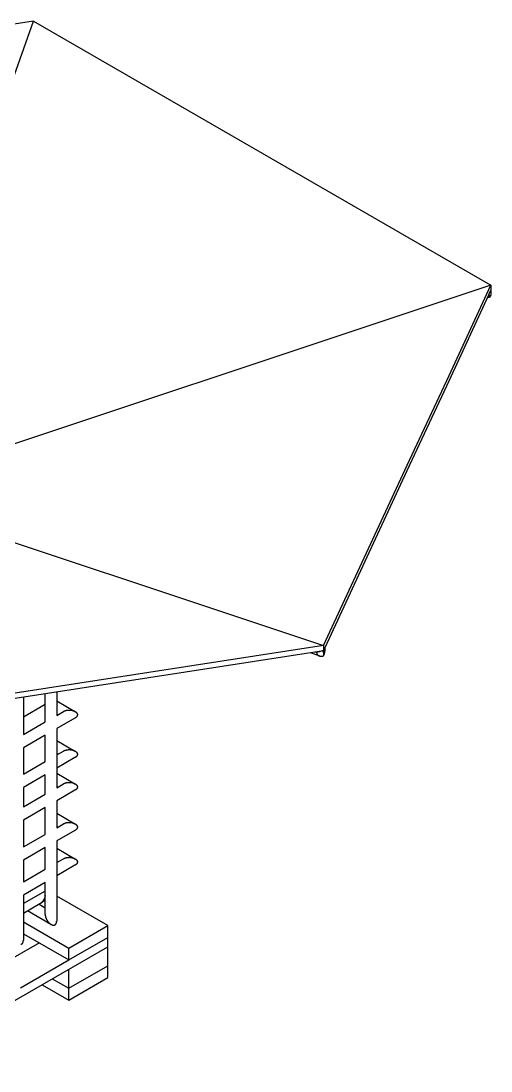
# Model space of a CAD drawing. Header units: millimetres. Extents: x 1.5 to 37.9, y -0.3 to 12.6.
# Drawn here: x 30.014 to 31.655, y 1.55 to 5.218 of the extents above; entities that cross this region are included whole.
import ezdxf

# ---------------------------------------------------------------- set-up
doc = ezdxf.new("R2010")
doc.units = ezdxf.units.MM
doc.layers.add('0.2', color=6, linetype='Continuous', lineweight=15)
doc.layers.add('0.3', color=4, linetype='Continuous', lineweight=20)

msp = doc.modelspace()

# ---------------------------------------------------------------- linework, layer by layer
at = {"layer": '0.2', "lineweight": -3}
for points in [[(30.0222, 2.788), (30.0986, 2.8321)], [(30.0986, 2.1789), (30.0225, 2.135)], [(30.317, 2.0584), (30.1386, 2.1614)], [(30.0222, 2.0712), (30.1807, 1.9797)], [(30.1807, 1.9797), (30.317, 2.0584)], [(30.317, 2.0171), (30.317, 2.0584)], [(30.0225, 2.0298), (30.1807, 1.9384)], [(29.5653, 1.5504), (30.317, 1.9844)], [(30.0786, 1.9979), (29.9453, 1.9209)], [(30.1807, 1.9384), (30.317, 2.0171)], [(30.317, 1.9844), (30.317, 2.0171)], [(30.317, 1.918), (30.317, 1.9844)], [(30.1807, 1.9384), (30.1807, 1.9797)], [(30.0118, 1.8409), (30.1807, 1.9384)], [(30.1807, 1.8393), (30.317, 1.918)], [(30.317, 1.8767), (30.317, 1.918)], [(30.1232, 1.8725), (30.1807, 1.8393)], [(30.1807, 1.8393), (30.1807, 1.9057)], [(30.1807, 1.798), (30.317, 1.8767)], [(30.0875, 1.8519), (30.1807, 1.798)], [(30.1807, 1.798), (30.1807, 1.8393)]]:
    msp.add_lwpolyline(points, dxfattribs=at)
at = {"layer": '0.3', "lineweight": -3}
for points in [[(30.0574, 5.2182), (27.8755, 4.8807)], [(29.5022, 3.652), (30.0574, 5.2182)], [(30.0574, 5.2182), (31.6547, 4.296)], [(31.6547, 4.296), (29.5822, 3.6055)], [(31.0701, 3.0363), (31.3624, 3.6662), (31.5086, 3.9802), (31.6547, 4.296)], [(31.6547, 4.296), (31.6547, 4.2776)], [(31.0758, 3.0303), (31.3624, 3.6477), (31.5086, 3.9617), (31.6475, 4.2621)], [(31.6482, 4.2619), (31.6475, 4.2617)], [(31.6477, 4.2624), (31.6547, 4.2776)], [(31.6482, 4.2619), (31.6482, 4.261), (31.6483, 4.2602), (31.6483, 4.2594), (31.6483, 4.2587), (31.6484, 4.258), (31.6485, 4.2574), (31.6486, 4.2571), (31.6486, 4.2568), (31.6487, 4.2565), (31.6487, 4.2563), (31.6488, 4.256), (31.6488, 4.2558), (31.6489, 4.2556), (31.649, 4.2553), (31.649, 4.2552), (31.6491, 4.2551), (31.6491, 4.2551), (31.6491, 4.255), (31.6492, 4.2549), (31.6492, 4.2548), (31.6493, 4.2547), (31.6493, 4.2546), (31.6494, 4.2546), (31.6494, 4.2545), (31.6494, 4.2544), (31.6495, 4.2544), (31.6495, 4.2544), (31.6495, 4.2544), (31.6495, 4.2543), (31.6496, 4.2543), (31.6496, 4.2543), (31.6496, 4.2542), (31.6496, 4.2542), (31.6497, 4.2542), (31.6497, 4.2542), (31.6497, 4.2542), (31.6497, 4.2541), (31.6498, 4.2541), (31.6498, 4.2541), (31.6498, 4.2541), (31.6498, 4.2541), (31.6499, 4.254), (31.6499, 4.254), (31.6499, 4.254), (31.6499, 4.254), (31.65, 4.254), (31.65, 4.254), (31.65, 4.254), (31.6501, 4.2539), (31.6501, 4.2539), (31.6501, 4.2539)], [(31.6507, 4.254), (31.6507, 4.254), (31.6508, 4.254), (31.6508, 4.254), (31.6508, 4.254), (31.6509, 4.254), (31.6509, 4.254), (31.6509, 4.254), (31.6509, 4.254), (31.651, 4.2541), (31.651, 4.2541), (31.6511, 4.2541), (31.6511, 4.2542), (31.6512, 4.2542), (31.6512, 4.2542), (31.6513, 4.2543), (31.6513, 4.2543), (31.6514, 4.2544), (31.6515, 4.2544), (31.6515, 4.2545), (31.6516, 4.2545), (31.6516, 4.2546), (31.6517, 4.2547), (31.6518, 4.2547), (31.6519, 4.2549), (31.652, 4.255), (31.6521, 4.2552), (31.6523, 4.2553), (31.6524, 4.2555), (31.6525, 4.2557), (31.6526, 4.2559), (31.6529, 4.2563), (31.6531, 4.2568), (31.6534, 4.2572), (31.6537, 4.2578), (31.6539, 4.2583), (31.6542, 4.2589), (31.6547, 4.2601)], [(31.6539, 4.2759), (31.6539, 4.2758), (31.654, 4.2751), (31.6541, 4.2745), (31.6542, 4.2739), (31.6544, 4.2728), (31.6547, 4.2718)], [(31.6547, 4.2718), (31.6547, 4.2601)], [(31.6507, 4.254), (31.6426, 4.2513)], [(29.5527, 3.5426), (31.0701, 3.0363)], [(31.0701, 3.0363), (29.9791, 2.8675), (29.4354, 2.7832), (28.8881, 2.6988)], [(31.0701, 3.0179), (29.9791, 2.8491), (29.4354, 2.7648), (28.8881, 2.6803)], [(31.0552, 3.0005), (31.0245, 3.0108)], [(31.0459, 3.0124), (31.0424, 3.0136)], [(31.0669, 3.0182), (31.0616, 3.0166), (31.0564, 3.0151), (31.0459, 3.0124)], [(31.0459, 3.0124), (31.0459, 3.012), (31.0459, 3.0115), (31.046, 3.0111), (31.046, 3.0109), (31.046, 3.0107), (31.046, 3.0104), (31.0461, 3.0102), (31.0461, 3.01), (31.0462, 3.0098), (31.0462, 3.0096), (31.0463, 3.0094), (31.0463, 3.0092), (31.0464, 3.009), (31.0464, 3.0088), (31.0465, 3.0086), (31.0466, 3.0084), (31.0466, 3.0082), (31.0467, 3.008), (31.0468, 3.0078), (31.0469, 3.0076), (31.0469, 3.0074), (31.047, 3.0072), (31.0471, 3.0071), (31.0472, 3.0069), (31.0473, 3.0067), (31.0474, 3.0065), (31.0475, 3.0063), (31.0476, 3.0061), (31.0477, 3.006), (31.0479, 3.0058), (31.048, 3.0056), (31.0481, 3.0055), (31.0482, 3.0053), (31.0484, 3.0051), (31.0485, 3.005), (31.0486, 3.0048), (31.0488, 3.0046), (31.0489, 3.0045), (31.049, 3.0043), (31.0493, 3.004), (31.0496, 3.0037), (31.05, 3.0034), (31.0503, 3.0032), (31.0506, 3.0029), (31.051, 3.0026), (31.0514, 3.0024), (31.0517, 3.0021), (31.0521, 3.0019), (31.0525, 3.0017), (31.053, 3.0014), (31.0535, 3.0012), (31.054, 3.001), (31.0545, 3.0008), (31.055, 3.0006)], [(31.0669, 3.0182), (31.0671, 3.0177), (31.0672, 3.0173), (31.0674, 3.0169), (31.0676, 3.0165), (31.0677, 3.0161), (31.0679, 3.0157), (31.0681, 3.0153), (31.0683, 3.0149), (31.0687, 3.0142), (31.0692, 3.0135), (31.07, 3.0121)], [(31.0688, 3.0188), (31.0673, 3.0183)], [(31.0701, 3.0179), (31.0691, 3.0182)], [(31.07, 3.0004), (31.0703, 3.001), (31.0706, 3.0016), (31.0709, 3.0022), (31.0712, 3.0029), (31.0715, 3.0037), (31.0718, 3.0044), (31.0724, 3.0061), (31.073, 3.0079), (31.0735, 3.0098), (31.0741, 3.0118), (31.0745, 3.014), (31.075, 3.0161), (31.0753, 3.0182), (31.0757, 3.0203), (31.0759, 3.0223), (31.0761, 3.0244), (31.0763, 3.0264), (31.0764, 3.0283), (31.0764, 3.0301)], [(31.07, 3.0121), (31.0708, 3.0194)], [(31.07, 3.0121), (31.07, 3.0004)], [(31.0701, 3.0363), (31.0701, 3.0179)], [(31.0701, 3.0179), (31.0709, 3.0198)], [(31.0712, 3.0204), (31.0758, 3.0303)], [(31.0552, 3.0005), (31.0556, 3.0004), (31.056, 3.0003), (31.0565, 3.0001), (31.0569, 3), (31.0573, 2.9999), (31.0578, 2.9998), (31.0582, 2.9998), (31.0587, 2.9997), (31.0591, 2.9996), (31.0596, 2.9996), (31.06, 2.9995), (31.0605, 2.9995), (31.061, 2.9995), (31.0614, 2.9994), (31.0624, 2.9994), (31.0633, 2.9994), (31.0643, 2.9995), (31.0652, 2.9996), (31.0662, 2.9997), (31.0672, 2.9998), (31.0681, 3), (31.0691, 3.0002), (31.07, 3.0004)], [(30.0986, 2.7696), (30.0986, 2.8676)], [(30.1386, 2.8738), (30.1386, 2.7927)], [(30.0222, 2.8558), (30.0222, 2.7254)], [(30.1389, 2.8432), (30.2025, 2.8065)], [(30.1386, 2.7927), (30.1625, 2.8065)], [(30.1425, 2.7949), (30.1388, 2.7971)], [(30.1626, 2.8065), (30.1633, 2.8069), (30.164, 2.8073), (30.1648, 2.8076), (30.1655, 2.808), (30.1663, 2.8083), (30.1671, 2.8086), (30.1679, 2.8089), (30.1687, 2.8092), (30.1696, 2.8094), (30.1704, 2.8097), (30.1713, 2.8099), (30.1721, 2.8101), (30.173, 2.8103), (30.1739, 2.8105), (30.1747, 2.8106), (30.1756, 2.8108), (30.1765, 2.8109), (30.1773, 2.811), (30.1782, 2.8111), (30.1791, 2.8111), (30.1799, 2.8112), (30.1808, 2.8112), (30.1817, 2.8113), (30.1825, 2.8113)], [(30.1825, 2.8113), (30.1834, 2.8113), (30.1843, 2.8112), (30.1851, 2.8112), (30.186, 2.8111), (30.1869, 2.8111), (30.1877, 2.811), (30.1886, 2.8109), (30.1895, 2.8108), (30.1903, 2.8106), (30.1912, 2.8105), (30.1921, 2.8103), (30.193, 2.8101), (30.1938, 2.8099), (30.1947, 2.8097), (30.1955, 2.8094), (30.1964, 2.8092), (30.1972, 2.8089), (30.198, 2.8086), (30.1988, 2.8083), (30.1996, 2.808), (30.2003, 2.8076), (30.2011, 2.8073), (30.2018, 2.8069), (30.2025, 2.8065), (30.2032, 2.8061), (30.2038, 2.8057), (30.2044, 2.8053), (30.2051, 2.8048), (30.2056, 2.8044), (30.2059, 2.8041), (30.2062, 2.8039), (30.2064, 2.8037), (30.2067, 2.8034), (30.2069, 2.8032), (30.2072, 2.803), (30.2074, 2.8027), (30.2076, 2.8025), (30.2078, 2.8022), (30.208, 2.802), (30.2082, 2.8018), (30.2084, 2.8015), (30.2086, 2.8012), (30.2088, 2.801), (30.209, 2.8007), (30.2091, 2.8005), (30.2093, 2.8002), (30.2094, 2.8), (30.2096, 2.7997), (30.2097, 2.7995), (30.2098, 2.7992), (30.21, 2.799), (30.2101, 2.7987), (30.2102, 2.7985), (30.2102, 2.7982), (30.2103, 2.798), (30.2104, 2.7977), (30.2105, 2.7975), (30.2105, 2.7972), (30.2106, 2.797), (30.2107, 2.7967), (30.2107, 2.7965), (30.2107, 2.7962), (30.2108, 2.796), (30.2108, 2.7957), (30.2108, 2.7954), (30.2108, 2.7952), (30.2108, 2.7949)], [(30.2108, 2.7949), (30.2108, 2.7947), (30.2108, 2.7944), (30.2108, 2.7942), (30.2108, 2.7939), (30.2107, 2.7936), (30.2107, 2.7934), (30.2107, 2.7931), (30.2106, 2.7929), (30.2105, 2.7926), (30.2105, 2.7924), (30.2104, 2.7921), (30.2103, 2.7919), (30.2102, 2.7916), (30.2102, 2.7914), (30.2101, 2.7911), (30.21, 2.7909), (30.2098, 2.7906), (30.2097, 2.7904), (30.2096, 2.7901), (30.2094, 2.7899), (30.2093, 2.7896), (30.2091, 2.7894), (30.209, 2.7891), (30.2088, 2.7889), (30.2086, 2.7886), (30.2084, 2.7884), (30.2082, 2.7881), (30.208, 2.7879), (30.2078, 2.7876), (30.2076, 2.7874), (30.2074, 2.7871), (30.2072, 2.7869), (30.2069, 2.7867), (30.2067, 2.7864), (30.2064, 2.7862), (30.2062, 2.7859), (30.2059, 2.7857), (30.2056, 2.7855), (30.2051, 2.785), (30.2045, 2.7846), (30.2038, 2.7842), (30.2032, 2.7838), (30.2025, 2.7834)], [(30.0222, 2.7254), (30.0986, 2.7696)], [(30.2025, 2.7834), (30.1386, 2.7465)], [(30.0986, 2.7234), (30.0222, 2.6793)], [(30.0986, 2.6313), (30.0986, 2.7234)], [(30.1386, 2.7465), (30.1386, 2.5401)], [(30.0222, 2.6793), (30.0222, 2.5872)], [(30.1387, 2.7051), (30.2025, 2.6682)], [(30.1425, 2.6567), (30.1386, 2.6589)], [(30.2025, 2.6451), (30.1386, 2.6082)], [(30.1387, 2.6544), (30.1625, 2.6682)], [(30.1626, 2.6683), (30.1633, 2.6686), (30.164, 2.669), (30.1648, 2.6694), (30.1655, 2.6697), (30.1663, 2.6701), (30.1671, 2.6704), (30.1679, 2.6707), (30.1687, 2.6709), (30.1696, 2.6712), (30.1704, 2.6714), (30.1713, 2.6717), (30.1721, 2.6719), (30.173, 2.6721), (30.1739, 2.6722), (30.1747, 2.6724), (30.1756, 2.6725), (30.1765, 2.6726), (30.1773, 2.6727), (30.1782, 2.6728), (30.1791, 2.6729), (30.1799, 2.6729), (30.1808, 2.673), (30.1817, 2.673), (30.1825, 2.673)], [(30.1825, 2.673), (30.1834, 2.673), (30.1843, 2.673), (30.1851, 2.6729), (30.186, 2.6729), (30.1869, 2.6728), (30.1877, 2.6727), (30.1886, 2.6726), (30.1895, 2.6725), (30.1903, 2.6724), (30.1912, 2.6722), (30.1921, 2.6721), (30.193, 2.6719), (30.1938, 2.6717), (30.1947, 2.6714), (30.1955, 2.6712), (30.1964, 2.6709), (30.1972, 2.6707), (30.198, 2.6704), (30.1988, 2.6701), (30.1996, 2.6697), (30.2003, 2.6694), (30.2011, 2.669), (30.2018, 2.6686), (30.2025, 2.6683), (30.2032, 2.6679), (30.2038, 2.6674), (30.2044, 2.667), (30.2051, 2.6666), (30.2056, 2.6661), (30.2059, 2.6659), (30.2062, 2.6657), (30.2064, 2.6654), (30.2067, 2.6652), (30.2069, 2.665), (30.2072, 2.6647), (30.2074, 2.6645), (30.2076, 2.6642), (30.2078, 2.664), (30.208, 2.6638), (30.2082, 2.6635), (30.2084, 2.6633), (30.2086, 2.663), (30.2088, 2.6627), (30.209, 2.6625), (30.2091, 2.6622), (30.2093, 2.662), (30.2094, 2.6617), (30.2096, 2.6615), (30.2097, 2.6612), (30.2098, 2.661), (30.21, 2.6607), (30.2101, 2.6605), (30.2102, 2.6602), (30.2102, 2.66), (30.2103, 2.6597), (30.2104, 2.6595), (30.2105, 2.6592), (30.2105, 2.659), (30.2106, 2.6587), (30.2107, 2.6585), (30.2107, 2.6582), (30.2107, 2.658), (30.2108, 2.6577), (30.2108, 2.6575), (30.2108, 2.6572), (30.2108, 2.6569), (30.2108, 2.6567)], [(30.2108, 2.6567), (30.2108, 2.6564), (30.2108, 2.6562), (30.2108, 2.6559), (30.2108, 2.6557), (30.2107, 2.6554), (30.2107, 2.6551), (30.2107, 2.6549), (30.2106, 2.6546), (30.2105, 2.6544), (30.2105, 2.6541), (30.2104, 2.6539), (30.2103, 2.6536), (30.2102, 2.6534), (30.2102, 2.6531), (30.2101, 2.6529), (30.21, 2.6527), (30.2098, 2.6524), (30.2097, 2.6521), (30.2096, 2.6519), (30.2094, 2.6516), (30.2093, 2.6514), (30.2091, 2.6511), (30.209, 2.6509), (30.2088, 2.6506), (30.2086, 2.6504), (30.2084, 2.6501), (30.2082, 2.6499), (30.208, 2.6496), (30.2078, 2.6494), (30.2076, 2.6491), (30.2074, 2.6489), (30.2072, 2.6487), (30.2069, 2.6484), (30.2067, 2.6482), (30.2064, 2.6479), (30.2062, 2.6477), (30.2059, 2.6475), (30.2056, 2.6472), (30.2051, 2.6468), (30.2045, 2.6464), (30.2038, 2.6459), (30.2032, 2.6455), (30.2025, 2.6451)], [(30.0222, 2.5872), (30.0986, 2.6313)], [(30.0986, 2.5851), (30.0222, 2.541)], [(30.0986, 2.517), (30.0986, 2.5851)], [(30.1386, 2.5909), (30.2025, 2.554)], [(30.0222, 2.541), (30.0222, 2.4729)], [(30.1386, 2.5401), (30.1625, 2.554)], [(30.1425, 2.5424), (30.1386, 2.5447)], [(30.2025, 2.5309), (30.1386, 2.494)], [(30.1626, 2.554), (30.1633, 2.5544), (30.164, 2.5548), (30.1648, 2.5551), (30.1655, 2.5555), (30.1663, 2.5558), (30.1671, 2.5561), (30.1679, 2.5564), (30.1687, 2.5567), (30.1696, 2.5569), (30.1704, 2.5572), (30.1713, 2.5574), (30.1721, 2.5576), (30.173, 2.5578), (30.1739, 2.558), (30.1747, 2.5581), (30.1756, 2.5583), (30.1765, 2.5584), (30.1773, 2.5585), (30.1782, 2.5586), (30.1791, 2.5586), (30.1799, 2.5587), (30.1808, 2.5587), (30.1817, 2.5587), (30.1825, 2.5587)], [(30.1825, 2.5587), (30.1834, 2.5587), (30.1843, 2.5587), (30.1851, 2.5587), (30.186, 2.5586), (30.1869, 2.5586), (30.1877, 2.5585), (30.1886, 2.5584), (30.1895, 2.5583), (30.1903, 2.5581), (30.1912, 2.558), (30.1921, 2.5578), (30.193, 2.5576), (30.1938, 2.5574), (30.1947, 2.5572), (30.1955, 2.5569), (30.1964, 2.5567), (30.1972, 2.5564), (30.198, 2.5561), (30.1988, 2.5558), (30.1996, 2.5555), (30.2003, 2.5551), (30.2011, 2.5548), (30.2018, 2.5544), (30.2025, 2.554), (30.2032, 2.5536), (30.2038, 2.5532), (30.2044, 2.5528), (30.2051, 2.5523), (30.2056, 2.5519), (30.2059, 2.5516), (30.2062, 2.5514), (30.2064, 2.5512), (30.2067, 2.5509), (30.2069, 2.5507), (30.2072, 2.5504), (30.2074, 2.5502), (30.2076, 2.55), (30.2078, 2.5497), (30.208, 2.5495), (30.2082, 2.5492), (30.2084, 2.549), (30.2086, 2.5487), (30.2088, 2.5485), (30.209, 2.5482), (30.2091, 2.548), (30.2093, 2.5477), (30.2094, 2.5475), (30.2096, 2.5472), (30.2097, 2.547), (30.2098, 2.5467), (30.21, 2.5464), (30.2101, 2.5462), (30.2102, 2.546), (30.2102, 2.5457), (30.2103, 2.5455), (30.2104, 2.5452), (30.2105, 2.545), (30.2105, 2.5447), (30.2106, 2.5445), (30.2107, 2.5442), (30.2107, 2.544), (30.2107, 2.5437), (30.2108, 2.5434), (30.2108, 2.5432), (30.2108, 2.5429), (30.2108, 2.5427), (30.2108, 2.5424)], [(30.2108, 2.5424), (30.2108, 2.5422), (30.2108, 2.5419), (30.2108, 2.5416), (30.2108, 2.5414), (30.2107, 2.5411), (30.2107, 2.5409), (30.2107, 2.5406), (30.2106, 2.5404), (30.2105, 2.5401), (30.2105, 2.5399), (30.2104, 2.5396), (30.2103, 2.5394), (30.2102, 2.5391), (30.2102, 2.5389), (30.2101, 2.5386), (30.21, 2.5384), (30.2098, 2.5381), (30.2097, 2.5379), (30.2096, 2.5376), (30.2094, 2.5374), (30.2093, 2.5371), (30.2091, 2.5369), (30.209, 2.5366), (30.2088, 2.5364), (30.2086, 2.5361), (30.2084, 2.5359), (30.2082, 2.5356), (30.208, 2.5354), (30.2078, 2.5351), (30.2076, 2.5349), (30.2074, 2.5346), (30.2072, 2.5344), (30.2069, 2.5341), (30.2067, 2.5339), (30.2064, 2.5337), (30.2062, 2.5334), (30.2059, 2.5332), (30.2056, 2.533), (30.2051, 2.5325), (30.2045, 2.5321), (30.2038, 2.5317), (30.2032, 2.5313), (30.2025, 2.5309)], [(30.0222, 2.4729), (30.0986, 2.517)], [(30.0986, 2.4709), (30.0222, 2.4267)], [(30.0986, 2.3771), (30.0986, 2.4709)], [(30.1386, 2.494), (30.1386, 2.4002)], [(30.0222, 2.427), (30.0222, 2.333)], [(30.1386, 2.451), (30.2025, 2.414)], [(30.1386, 2.4002), (30.1625, 2.414)], [(30.1425, 2.4025), (30.1386, 2.4048)], [(30.2025, 2.3909), (30.1386, 2.354)], [(30.1626, 2.4141), (30.1633, 2.4145), (30.164, 2.4148), (30.1648, 2.4152), (30.1655, 2.4155), (30.1663, 2.4159), (30.1671, 2.4162), (30.1679, 2.4165), (30.1687, 2.4167), (30.1696, 2.417), (30.1704, 2.4172), (30.1713, 2.4175), (30.1721, 2.4177), (30.173, 2.4179), (30.1739, 2.418), (30.1747, 2.4182), (30.1756, 2.4183), (30.1765, 2.4184), (30.1773, 2.4185), (30.1782, 2.4186), (30.1791, 2.4187), (30.1799, 2.4187), (30.1808, 2.4188), (30.1817, 2.4188), (30.1825, 2.4188)], [(30.1825, 2.4188), (30.1834, 2.4188), (30.1843, 2.4188), (30.1851, 2.4187), (30.186, 2.4187), (30.1869, 2.4186), (30.1877, 2.4185), (30.1886, 2.4184), (30.1895, 2.4183), (30.1903, 2.4182), (30.1912, 2.418), (30.1921, 2.4179), (30.193, 2.4177), (30.1938, 2.4175), (30.1947, 2.4172), (30.1955, 2.417), (30.1964, 2.4167), (30.1972, 2.4165), (30.198, 2.4162), (30.1988, 2.4159), (30.1996, 2.4155), (30.2003, 2.4152), (30.2011, 2.4148), (30.2018, 2.4145), (30.2025, 2.4141), (30.2032, 2.4137), (30.2038, 2.4133), (30.2044, 2.4128), (30.2051, 2.4124), (30.2056, 2.4119), (30.2059, 2.4117), (30.2062, 2.4115), (30.2064, 2.4112), (30.2067, 2.411), (30.2069, 2.4108), (30.2072, 2.4105), (30.2074, 2.4103), (30.2076, 2.41), (30.2078, 2.4098), (30.208, 2.4096), (30.2082, 2.4093), (30.2084, 2.4091), (30.2086, 2.4088), (30.2088, 2.4085), (30.209, 2.4083), (30.2091, 2.4081), (30.2093, 2.4078), (30.2094, 2.4076), (30.2096, 2.4073), (30.2097, 2.407), (30.2098, 2.4068), (30.21, 2.4065), (30.2101, 2.4063), (30.2102, 2.406), (30.2102, 2.4058), (30.2103, 2.4055), (30.2104, 2.4053), (30.2105, 2.405), (30.2105, 2.4048), (30.2106, 2.4045), (30.2107, 2.4043), (30.2107, 2.404), (30.2107, 2.4038), (30.2108, 2.4035), (30.2108, 2.4033), (30.2108, 2.403), (30.2108, 2.4027), (30.2108, 2.4025)], [(30.2108, 2.4025), (30.2108, 2.4022), (30.2108, 2.402), (30.2108, 2.4017), (30.2108, 2.4015), (30.2107, 2.4012), (30.2107, 2.401), (30.2107, 2.4007), (30.2106, 2.4004), (30.2105, 2.4002), (30.2105, 2.3999), (30.2104, 2.3997), (30.2103, 2.3994), (30.2102, 2.3992), (30.2102, 2.3989), (30.2101, 2.3987), (30.21, 2.3985), (30.2098, 2.3982), (30.2097, 2.3979), (30.2096, 2.3977), (30.2094, 2.3974), (30.2093, 2.3972), (30.2091, 2.3969), (30.209, 2.3967), (30.2088, 2.3964), (30.2086, 2.3962), (30.2084, 2.3959), (30.2082, 2.3957), (30.208, 2.3954), (30.2078, 2.3952), (30.2076, 2.3949), (30.2074, 2.3947), (30.2072, 2.3945), (30.2069, 2.3942), (30.2067, 2.394), (30.2064, 2.3937), (30.2062, 2.3935), (30.2059, 2.3933), (30.2056, 2.393), (30.2051, 2.3926), (30.2045, 2.3922), (30.2038, 2.3917), (30.2032, 2.3913), (30.2025, 2.3909)], [(30.0222, 2.333), (30.0986, 2.3771)], [(30.1386, 2.354), (30.1386, 2.0742)], [(30.0986, 2.3309), (30.0222, 2.2868)], [(30.0986, 2.2555), (30.0986, 2.3309)], [(30.1388, 2.3288), (30.2025, 2.292)], [(30.0222, 2.2868), (30.0222, 2.211)], [(30.1387, 2.2782), (30.1625, 2.292)], [(30.1425, 2.2804), (30.1388, 2.2826)], [(30.1626, 2.292), (30.1633, 2.2924), (30.164, 2.2928), (30.1648, 2.2931), (30.1655, 2.2935), (30.1663, 2.2938), (30.1671, 2.2941), (30.1679, 2.2944), (30.1687, 2.2947), (30.1696, 2.295), (30.1704, 2.2952), (30.1713, 2.2954), (30.1721, 2.2956), (30.173, 2.2958), (30.1739, 2.296), (30.1747, 2.2961), (30.1756, 2.2963), (30.1765, 2.2964), (30.1773, 2.2965), (30.1782, 2.2966), (30.1791, 2.2966), (30.1799, 2.2967), (30.1808, 2.2967), (30.1817, 2.2968), (30.1825, 2.2968)], [(30.1825, 2.2968), (30.1834, 2.2968), (30.1843, 2.2967), (30.1851, 2.2967), (30.186, 2.2966), (30.1869, 2.2966), (30.1877, 2.2965), (30.1886, 2.2964), (30.1895, 2.2963), (30.1903, 2.2961), (30.1912, 2.296), (30.1921, 2.2958), (30.193, 2.2956), (30.1938, 2.2954), (30.1947, 2.2952), (30.1955, 2.295), (30.1964, 2.2947), (30.1972, 2.2944), (30.198, 2.2941), (30.1988, 2.2938), (30.1996, 2.2935), (30.2003, 2.2931), (30.2011, 2.2928), (30.2018, 2.2924), (30.2025, 2.292), (30.2032, 2.2916), (30.2038, 2.2912), (30.2044, 2.2908), (30.2051, 2.2903), (30.2056, 2.2899), (30.2059, 2.2897), (30.2062, 2.2894), (30.2064, 2.2892), (30.2067, 2.289), (30.2069, 2.2887), (30.2072, 2.2885), (30.2074, 2.2882), (30.2076, 2.288), (30.2078, 2.2878), (30.208, 2.2875), (30.2082, 2.2873), (30.2084, 2.287), (30.2086, 2.2868), (30.2088, 2.2865), (30.209, 2.2863), (30.2091, 2.286), (30.2093, 2.2858), (30.2094, 2.2855), (30.2096, 2.2852), (30.2097, 2.285), (30.2098, 2.2847), (30.21, 2.2845), (30.2101, 2.2842), (30.2102, 2.284), (30.2102, 2.2837), (30.2103, 2.2835), (30.2104, 2.2832), (30.2105, 2.283), (30.2105, 2.2827), (30.2106, 2.2825), (30.2107, 2.2822), (30.2107, 2.282), (30.2107, 2.2817), (30.2108, 2.2815), (30.2108, 2.2812), (30.2108, 2.281), (30.2108, 2.2807), (30.2108, 2.2804)], [(30.2108, 2.2804), (30.2108, 2.2802), (30.2108, 2.2799), (30.2108, 2.2797), (30.2108, 2.2794), (30.2107, 2.2792), (30.2107, 2.2789), (30.2107, 2.2786), (30.2106, 2.2784), (30.2105, 2.2781), (30.2105, 2.2779), (30.2104, 2.2776), (30.2103, 2.2774), (30.2102, 2.2771), (30.2102, 2.2769), (30.2101, 2.2767), (30.21, 2.2764), (30.2098, 2.2762), (30.2097, 2.2759), (30.2096, 2.2756), (30.2094, 2.2754), (30.2093, 2.2751), (30.2091, 2.2749), (30.209, 2.2746), (30.2088, 2.2744), (30.2086, 2.2741), (30.2084, 2.2739), (30.2082, 2.2736), (30.208, 2.2734), (30.2078, 2.2731), (30.2076, 2.2729), (30.2074, 2.2726), (30.2072, 2.2724), (30.2069, 2.2722), (30.2067, 2.2719), (30.2064, 2.2717), (30.2062, 2.2715), (30.2059, 2.2712), (30.2056, 2.271), (30.2051, 2.2706), (30.2045, 2.2701), (30.2038, 2.2697), (30.2032, 2.2693), (30.2025, 2.2689)], [(30.0222, 2.211), (30.0988, 2.2552)], [(30.2025, 2.2689), (30.1386, 2.232)], [(30.0986, 2.2089), (30.0222, 2.1648)], [(30.0986, 2.0972), (30.0986, 2.2089)], [(30.0222, 2.1648), (30.0222, 2.0069)], [(30.0794, 2.134), (30.0222, 2.101)], [(30.0772, 2.1327), (30.0986, 2.1203)], [(30.0986, 2.1638), (30.0983, 2.1626), (30.098, 2.1614), (30.0977, 2.1602), (30.0974, 2.159), (30.0971, 2.1578), (30.0967, 2.1567), (30.0963, 2.1556), (30.0959, 2.1544), (30.0955, 2.1533), (30.095, 2.1523), (30.0945, 2.1512), (30.094, 2.1501), (30.0935, 2.1491), (30.0929, 2.1481), (30.0924, 2.1471), (30.0918, 2.1461), (30.0912, 2.1452), (30.0905, 2.1443), (30.0899, 2.1434), (30.0892, 2.1425), (30.0885, 2.1416), (30.0878, 2.1408), (30.087, 2.14), (30.0862, 2.1392), (30.0855, 2.1385), (30.0846, 2.1377), (30.0838, 2.137), (30.083, 2.1364), (30.0821, 2.1357), (30.0812, 2.1351), (30.0803, 2.1346), (30.0794, 2.134)], [(30.0988, 2.1486), (30.0966, 2.1465), (30.0943, 2.1445), (30.092, 2.1426), (30.0896, 2.1407), (30.0871, 2.1389), (30.0846, 2.1372), (30.082, 2.1356), (30.0794, 2.134)], [(30.1186, 2.0626), (30.0372, 2.1096)], [(30.0986, 2.0972), (30.0986, 2.0964), (30.0986, 2.0956), (30.0987, 2.0948), (30.0988, 2.0939), (30.0989, 2.0931), (30.099, 2.0922), (30.0992, 2.0914), (30.0993, 2.0905), (30.0995, 2.0897), (30.0998, 2.0888), (30.1, 2.088), (30.1002, 2.0871), (30.1005, 2.0863), (30.1008, 2.0854), (30.1011, 2.0846), (30.1014, 2.0838), (30.1017, 2.083), (30.1021, 2.0822), (30.1024, 2.0814), (30.1028, 2.0806), (30.1032, 2.0798), (30.1036, 2.0791), (30.104, 2.0783), (30.1044, 2.0775)], [(30.1044, 2.0775), (30.1049, 2.0768), (30.1053, 2.076), (30.1058, 2.0753), (30.1063, 2.0746), (30.1068, 2.0739), (30.1073, 2.0732), (30.1078, 2.0725), (30.1083, 2.0718), (30.1089, 2.0711), (30.1095, 2.0704), (30.1101, 2.0697), (30.1107, 2.0691), (30.1113, 2.0684), (30.1119, 2.0678), (30.1125, 2.0672), (30.1132, 2.0666), (30.1138, 2.066), (30.1145, 2.0655), (30.1151, 2.065), (30.1158, 2.0644), (30.1165, 2.064), (30.1172, 2.0635), (30.1179, 2.0631), (30.1185, 2.0626)], [(30.1186, 2.0626), (30.1193, 2.0622), (30.1199, 2.0619), (30.1206, 2.0616), (30.1213, 2.0613), (30.1219, 2.061), (30.1223, 2.0609), (30.1226, 2.0608), (30.1229, 2.0606), (30.1233, 2.0605), (30.1236, 2.0604), (30.124, 2.0604), (30.1243, 2.0603), (30.1246, 2.0602), (30.1249, 2.0601), (30.1252, 2.0601), (30.1255, 2.06), (30.1259, 2.06), (30.1262, 2.06), (30.1265, 2.0599), (30.1268, 2.0599), (30.1271, 2.0599), (30.1274, 2.0599), (30.1277, 2.0599), (30.1279, 2.0599), (30.1282, 2.0599), (30.1285, 2.0599), (30.1288, 2.06), (30.1291, 2.06), (30.1293, 2.06), (30.1296, 2.0601), (30.1298, 2.0601), (30.1301, 2.0602), (30.1304, 2.0602), (30.1306, 2.0603), (30.1309, 2.0604), (30.1311, 2.0605), (30.1313, 2.0605), (30.1316, 2.0606), (30.1318, 2.0607), (30.1321, 2.0608), (30.1323, 2.061), (30.1325, 2.0611), (30.1327, 2.0612)], [(30.1327, 2.0612), (30.133, 2.0613), (30.1332, 2.0615), (30.1334, 2.0616), (30.1336, 2.0618), (30.1338, 2.0619), (30.134, 2.0621), (30.1342, 2.0623), (30.1344, 2.0624), (30.1346, 2.0626), (30.1348, 2.0628), (30.1349, 2.063), (30.1351, 2.0632), (30.1353, 2.0634), (30.1355, 2.0636), (30.1356, 2.0638), (30.1358, 2.064), (30.136, 2.0642), (30.1361, 2.0645), (30.1363, 2.0647), (30.1364, 2.0649), (30.1366, 2.0652), (30.1367, 2.0655), (30.1368, 2.0657), (30.137, 2.066), (30.1371, 2.0663), (30.1372, 2.0666), (30.1373, 2.0669), (30.1375, 2.0672), (30.1376, 2.0675), (30.1377, 2.0678), (30.1378, 2.0681), (30.1379, 2.0684), (30.1379, 2.0687), (30.138, 2.0691), (30.1381, 2.0694), (30.1382, 2.0697), (30.1382, 2.0701), (30.1383, 2.0704), (30.1384, 2.0711), (30.1385, 2.0719), (30.1385, 2.0726), (30.1386, 2.0734), (30.1386, 2.0742)], [(30.0139, 1.993), (30.0142, 1.9931), (30.0144, 1.9932), (30.0147, 1.9932), (30.0149, 1.9933), (30.0152, 1.9934), (30.0154, 1.9935), (30.0156, 1.9936), (30.0159, 1.9938), (30.0161, 1.9939), (30.0163, 1.994)], [(30.0163, 1.994), (30.0165, 1.9941), (30.0168, 1.9943), (30.017, 1.9944), (30.0172, 1.9946), (30.0174, 1.9947), (30.0176, 1.9949), (30.0178, 1.995), (30.018, 1.9952), (30.0182, 1.9954), (30.0184, 1.9956), (30.0185, 1.9958), (30.0187, 1.996), (30.0189, 1.9961), (30.0191, 1.9964), (30.0192, 1.9966), (30.0194, 1.9968), (30.0195, 1.997), (30.0197, 1.9972), (30.0199, 1.9975), (30.02, 1.9977), (30.0202, 1.998), (30.0203, 1.9982), (30.0204, 1.9985), (30.0206, 1.9988), (30.0207, 1.9991), (30.0208, 1.9994), (30.0209, 1.9996), (30.0211, 1.9999), (30.0212, 2.0002), (30.0213, 2.0006), (30.0214, 2.0009), (30.0214, 2.0012), (30.0215, 2.0015), (30.0216, 2.0019), (30.0217, 2.0022), (30.0218, 2.0025), (30.0218, 2.0029), (30.0219, 2.0032), (30.022, 2.0039), (30.0221, 2.0047), (30.0221, 2.0054), (30.0222, 2.0062), (30.0222, 2.0069)]]:
    msp.add_lwpolyline(points, dxfattribs=at)

doc.saveas('drawing.dxf')
